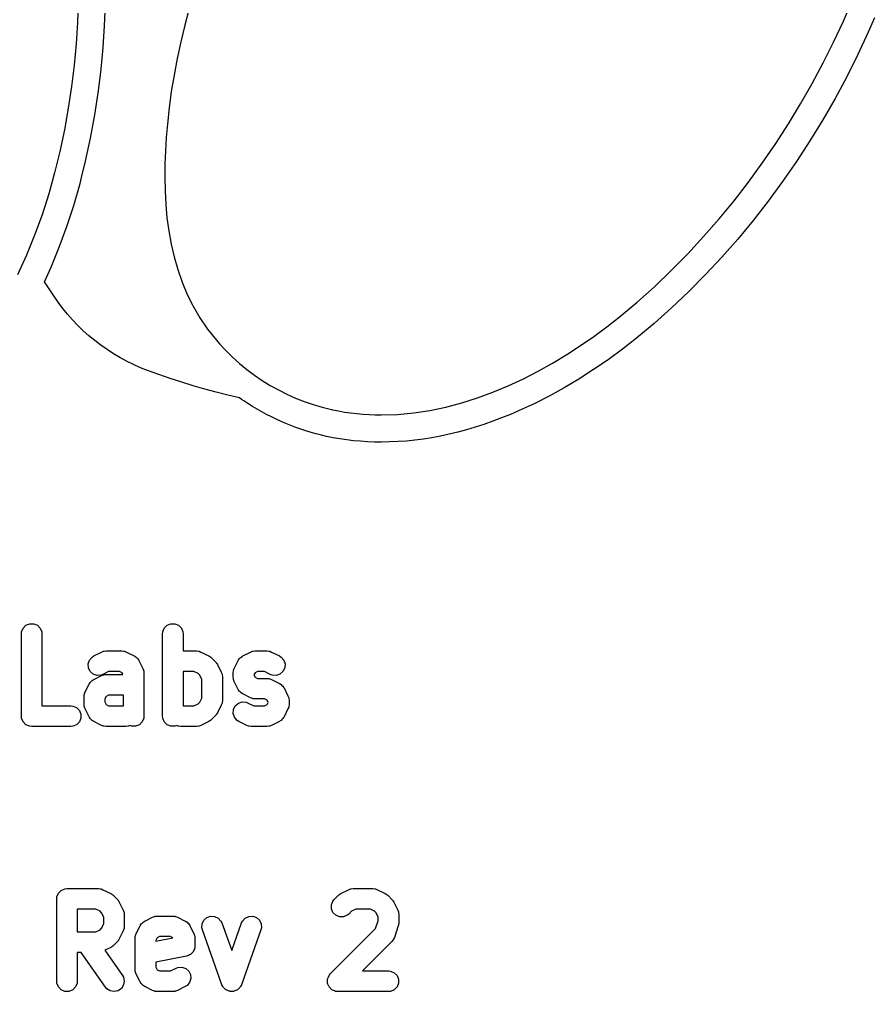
# Model space of a CAD drawing. Extents: x 53 to 255, y -141 to -27.
# Drawn here: x 191.43 to 201.81, y -121.68 to -109.87 of the extents above; entities that cross this region are included whole.
import ezdxf

# ---------------------------------------------------------------- set-up
doc = ezdxf.new("R2010")
doc.units = 0
doc.layers.add('BLACK', color=7, linetype='CONTINUOUS')

msp = doc.modelspace()

# ---------------------------------------------------------------- linework, layer by layer
at = {"layer": 'BLACK', "linetype": 'CONTINUOUS'}
for p, q in [((192.14452, -109.65517), (192.135394, -109.909578)), ((192.46491, -109.950512), (192.475042, -109.687196)), ((193.494639, -109.739116), (193.439982, -109.941945)), ((201.436563, -109.893666), (201.502902, -109.740646)), ((192.135394, -109.909578), (192.119104, -110.167287)), ((201.317987, -110.148023), (201.4363, -109.893673)), ((201.4363, -109.893673), (201.436563, -109.893666)), ((201.814872, -109.852388), (201.73858, -110.029003)), ((192.447598, -110.214394), (192.46491, -109.950512)), ((193.439982, -109.941945), (193.390757, -110.144603)), ((193.390757, -110.144603), (193.347015, -110.346802)), ((201.73858, -110.029003), (201.612149, -110.300414)), ((192.119104, -110.167287), (192.09545, -110.427441)), ((192.423126, -110.477928), (192.447598, -110.214394)), ((201.191963, -110.400319), (201.317987, -110.148023)), ((193.347015, -110.346802), (193.308804, -110.548256)), ((201.612149, -110.300414), (201.477858, -110.56826)), ((192.09545, -110.427441), (192.064227, -110.689182)), ((192.391516, -110.740203), (192.423126, -110.477928)), ((201.058401, -110.650153), (201.191963, -110.400319)), ((193.308804, -110.548256), (193.276176, -110.748679)), ((201.477858, -110.56826), (201.335976, -110.832185)), ((192.064227, -110.689182), (192.025235, -110.95165)), ((200.917474, -110.897114), (201.058401, -110.650153)), ((192.347851, -111.031092), (192.391516, -110.740203)), ((193.276176, -110.748679), (193.249181, -110.947784)), ((201.335976, -110.832185), (201.186773, -111.091834)), ((192.025235, -110.95165), (191.97827, -111.21399)), ((193.249181, -110.947784), (193.227868, -111.145284)), ((200.769357, -111.140793), (200.917474, -110.897114)), ((192.295978, -111.315832), (192.347851, -111.031092)), ((193.227868, -111.145284), (193.214396, -111.305722)), ((200.614222, -111.380778), (200.769357, -111.140793)), ((201.186773, -111.091834), (201.030518, -111.346851)), ((191.97827, -111.21399), (191.923131, -111.475343)), ((192.235959, -111.594187), (192.295978, -111.315832)), ((193.214396, -111.305722), (193.204301, -111.467426)), ((200.452243, -111.616662), (200.614222, -111.380778)), ((201.030518, -111.346851), (200.867482, -111.596879)), ((191.923131, -111.475343), (191.859614, -111.734852)), ((193.204301, -111.467426), (193.198115, -111.629983)), ((192.186139, -111.792983), (192.235959, -111.594187)), ((193.198115, -111.629983), (193.196373, -111.792983)), ((200.283593, -111.848033), (200.452243, -111.616662)), ((200.867482, -111.596879), (200.697933, -111.841564)), ((191.859614, -111.734852), (191.787518, -111.991659)), ((192.167859, -111.865924), (192.186139, -111.792983)), ((193.196373, -111.792983), (193.199607, -111.956012)), ((192.091741, -112.130808), (192.167859, -111.865924)), ((200.108446, -112.074482), (200.283593, -111.848033)), ((200.697933, -111.841564), (200.522141, -112.080549)), ((191.787518, -111.991659), (191.70664, -112.244905)), ((193.199607, -111.956012), (193.208351, -112.11866)), ((192.007669, -112.388606), (192.091741, -112.130808)), ((193.208351, -112.11866), (193.223138, -112.280515)), ((199.926975, -112.295598), (200.108446, -112.074482)), ((200.522141, -112.080549), (200.340376, -112.313478)), ((191.70664, -112.244905), (191.616779, -112.493734)), ((191.915706, -112.639083), (192.007669, -112.388606)), ((193.223138, -112.280515), (193.244501, -112.441165)), ((199.739354, -112.510973), (199.926975, -112.295598)), ((200.340376, -112.313478), (200.152908, -112.539997)), ((191.616779, -112.493734), (191.51773, -112.737288)), ((193.244501, -112.441165), (193.272974, -112.600197)), ((193.272974, -112.600197), (193.309091, -112.757201)), ((199.545755, -112.720196), (199.739354, -112.510973)), ((200.152908, -112.539997), (199.960005, -112.759748)), ((191.51773, -112.737288), (191.408507, -112.976351)), ((191.815915, -112.882006), (191.915706, -112.639083)), ((199.346354, -112.922858), (199.545755, -112.720196)), ((193.309091, -112.757201), (193.353383, -112.911764)), ((199.960005, -112.759748), (199.761938, -112.972376)), ((191.755452, -113.016955), (191.775862, -112.972327)), ((191.775862, -112.972327), (191.796024, -112.927352)), ((191.796024, -112.927352), (191.815915, -112.882006)), ((193.353383, -112.911764), (193.406385, -113.063475)), ((199.141321, -113.118548), (199.346354, -112.922858)), ((199.761938, -112.972376), (199.558975, -113.177526)), ((191.73482, -113.06126), (191.755452, -113.016955)), ((191.848324, -113.231389), (191.73482, -113.06126)), ((193.406385, -113.063475), (193.46863, -113.211922)), ((193.46863, -113.211922), (193.540651, -113.356693)), ((198.930832, -113.306856), (199.141321, -113.118548)), ((199.558975, -113.177526), (199.351387, -113.374841)), ((191.901508, -113.307774), (191.848324, -113.231389)), ((191.957471, -113.381852), (191.901508, -113.307774)), ((198.71506, -113.487374), (198.930832, -113.306856)), ((192.016133, -113.45355), (191.957471, -113.381852)), ((193.540651, -113.356693), (193.622982, -113.497376)), ((199.351387, -113.374841), (199.139443, -113.563966)), ((192.077416, -113.522797), (192.016133, -113.45355)), ((192.14124, -113.589521), (192.077416, -113.522797)), ((193.622982, -113.497376), (193.716156, -113.633559)), ((198.563856, -113.606038), (198.71506, -113.487374)), ((199.139443, -113.563966), (198.923413, -113.744545)), ((192.207526, -113.65365), (192.14124, -113.589521)), ((192.276193, -113.715112), (192.207526, -113.65365)), ((193.716156, -113.633559), (193.786273, -113.724074)), ((198.406961, -113.721918), (198.563856, -113.606038)), ((192.347163, -113.773835), (192.276193, -113.715112)), ((192.420356, -113.829748), (192.347163, -113.773835)), ((193.786273, -113.724074), (193.860468, -113.811238)), ((198.244756, -113.834342), (198.406961, -113.721918)), ((198.923413, -113.744545), (198.753227, -113.877713)), ((192.495693, -113.882778), (192.420356, -113.829748)), ((192.573095, -113.932853), (192.495693, -113.882778)), ((193.860468, -113.811238), (193.938549, -113.894928)), ((193.938549, -113.894928), (194.020326, -113.975021)), ((198.077622, -113.942638), (198.244756, -113.834342)), ((198.753227, -113.877713), (198.579632, -114.005)), ((192.652481, -113.979901), (192.573095, -113.932853)), ((192.733772, -114.023852), (192.652481, -113.979901)), ((192.816889, -114.064632), (192.733772, -114.023852)), ((194.020326, -113.975021), (194.105606, -114.051392)), ((197.905939, -114.046133), (198.077622, -113.942638)), ((198.579632, -114.005), (198.403249, -114.126021)), ((192.901753, -114.10217), (192.816889, -114.064632)), ((192.988284, -114.136394), (192.901753, -114.10217)), ((193.125356, -114.186183), (192.988284, -114.136394)), ((194.105606, -114.051392), (194.194199, -114.12392)), ((194.194199, -114.12392), (194.285913, -114.192481)), ((197.550451, -114.236033), (197.730089, -114.144156)), ((197.730089, -114.144156), (197.905939, -114.046133)), ((198.403249, -114.126021), (198.2247, -114.24039)), ((193.263206, -114.233649), (193.125356, -114.186183)), ((193.401807, -114.27879), (193.263206, -114.233649)), ((193.541129, -114.321603), (193.401807, -114.27879)), ((194.285913, -114.192481), (194.380555, -114.256951)), ((194.380555, -114.256951), (194.477936, -114.317207)), ((197.367406, -114.321094), (197.550451, -114.236033)), ((198.2247, -114.24039), (198.044606, -114.347721)), ((193.681147, -114.362083), (193.541129, -114.321603)), ((193.821831, -114.400229), (193.681147, -114.362083)), ((194.477936, -114.317207), (194.577863, -114.373126)), ((194.577863, -114.373126), (194.680145, -114.424586)), ((197.181335, -114.398665), (197.367406, -114.321094)), ((198.044606, -114.347721), (197.863591, -114.447627)), ((193.963154, -114.436038), (193.821831, -114.400229)), ((194.105087, -114.469506), (193.963154, -114.436038)), ((194.129994, -114.486944), (194.105087, -114.469506)), ((194.15511, -114.504133), (194.129994, -114.486944)), ((194.180449, -114.521074), (194.15511, -114.504133)), ((194.680145, -114.424586), (194.784591, -114.471461)), ((194.784591, -114.471461), (194.891008, -114.51363)), ((194.891008, -114.51363), (194.999206, -114.550969)), ((196.801636, -114.528649), (196.992618, -114.468074)), ((196.992618, -114.468074), (197.181335, -114.398665)), ((197.863591, -114.447627), (197.682274, -114.539723)), ((194.206024, -114.537767), (194.180449, -114.521074)), ((194.261811, -114.572986), (194.206024, -114.537767)), ((194.318186, -114.606854), (194.261811, -114.572986)), ((194.375136, -114.639366), (194.318186, -114.606854)), ((194.999206, -114.550969), (195.108993, -114.583355)), ((195.108993, -114.583355), (195.220178, -114.610665)), ((195.220178, -114.610665), (195.231292, -114.613179)), ((195.231292, -114.613179), (195.305282, -114.628087)), ((195.305282, -114.628087), (195.379405, -114.640885)), ((196.218907, -114.650649), (196.4144, -114.620609)), ((196.4144, -114.620609), (196.60877, -114.579718)), ((196.60877, -114.579718), (196.801636, -114.528649)), ((197.501278, -114.623623), (197.3935, -114.669755)), ((197.682274, -114.539723), (197.501278, -114.623623)), ((194.432647, -114.670517), (194.375136, -114.639366)), ((194.490706, -114.700303), (194.432647, -114.670517)), ((194.549299, -114.728718), (194.490706, -114.700303)), ((194.608414, -114.755756), (194.549299, -114.728718)), ((195.379405, -114.640885), (195.453645, -114.651613)), ((195.453645, -114.651613), (195.527989, -114.660307)), ((195.527989, -114.660307), (195.602419, -114.667004)), ((195.602419, -114.667004), (195.67692, -114.671742)), ((195.67692, -114.671742), (195.751477, -114.674557)), ((195.751477, -114.674557), (195.826074, -114.675487)), ((195.826074, -114.675487), (196.022672, -114.669165)), ((196.022672, -114.669165), (196.218907, -114.650649)), ((197.286029, -114.712949), (197.178888, -114.7532)), ((197.3935, -114.669755), (197.286029, -114.712949)), ((194.668037, -114.781414), (194.608414, -114.755756)), ((194.728155, -114.805686), (194.668037, -114.781414)), ((194.788753, -114.828567), (194.728155, -114.805686)), ((194.849819, -114.850052), (194.788753, -114.828567)), ((194.91134, -114.870136), (194.849819, -114.850052)), ((196.859678, -114.856238), (196.754087, -114.884662)), ((196.96569, -114.824849), (196.859678, -114.856238)), ((197.072101, -114.790502), (196.96569, -114.824849)), ((197.178888, -114.7532), (197.072101, -114.790502)), ((194.973302, -114.888814), (194.91134, -114.870136)), ((195.035692, -114.906081), (194.973302, -114.888814)), ((195.098495, -114.921931), (195.035692, -114.906081)), ((195.1617, -114.936361), (195.098495, -114.921931)), ((195.242489, -114.952655), (195.1617, -114.936361)), ((195.324077, -114.966808), (195.242489, -114.952655)), ((195.406393, -114.978808), (195.324077, -114.966808)), ((195.489369, -114.988648), (195.406393, -114.978808)), ((196.233243, -114.98213), (196.130656, -114.992657)), ((196.336388, -114.968607), (196.233243, -114.98213)), ((196.440067, -114.952094), (196.336388, -114.968607)), ((196.544259, -114.932595), (196.440067, -114.952094)), ((196.648939, -114.910116), (196.544259, -114.932595)), ((196.754087, -114.884662), (196.648939, -114.910116)), ((195.572933, -114.996317), (195.489369, -114.988648)), ((195.657018, -115.001806), (195.572933, -114.996317)), ((195.741551, -115.005107), (195.657018, -115.001806)), ((195.826465, -115.006209), (195.741551, -115.005107)), ((195.927244, -115.004702), (195.826465, -115.006209)), ((196.028649, -115.000182), (195.927244, -115.004702)), ((196.130656, -114.992657), (196.028649, -115.000182)), ((191.476663, -117.264374), (191.511151, -117.229886)), ((191.511151, -117.229886), (191.556211, -117.211222)), ((191.556211, -117.211222), (191.604983, -117.211222)), ((191.604983, -117.211222), (191.650043, -117.229886)), ((191.650043, -117.229886), (191.684531, -117.264374)), ((193.190949, -117.264374), (193.225437, -117.229886)), ((193.225437, -117.229886), (193.270497, -117.211222)), ((193.270497, -117.211222), (193.319269, -117.211222)), ((193.319269, -117.211222), (193.364329, -117.229886)), ((193.364329, -117.229886), (193.398817, -117.264374)), ((191.455597, -117.33382), (191.457999, -117.309434)), ((191.455597, -118.33382), (191.455597, -117.33382)), ((191.457999, -117.309434), (191.476663, -117.264374)), ((191.684531, -117.264374), (191.703195, -117.309434)), ((191.703195, -117.309434), (191.705597, -117.33382)), ((191.705597, -117.33382), (191.705597, -118.20882)), ((193.169883, -117.33382), (193.172285, -117.309434)), ((193.169883, -118.33382), (193.169883, -117.33382)), ((193.172285, -117.309434), (193.190949, -117.264374)), ((193.398817, -117.264374), (193.417481, -117.309434)), ((193.417481, -117.309434), (193.419883, -117.33382)), ((193.419883, -117.33382), (193.419883, -117.542153)), ((192.334219, -117.602969), (192.429457, -117.55535)), ((192.429457, -117.55535), (192.452343, -117.546592)), ((192.452343, -117.546592), (192.456823, -117.546273)), ((192.456823, -117.546273), (192.460973, -117.544555)), ((192.460973, -117.544555), (192.485359, -117.542153)), ((192.485359, -117.542153), (192.675835, -117.542153)), ((192.675835, -117.542153), (192.700221, -117.544555)), ((192.700221, -117.544555), (192.704369, -117.546273)), ((192.704369, -117.546273), (192.708851, -117.546592)), ((192.708851, -117.546592), (192.731737, -117.55535)), ((192.731737, -117.55535), (192.826974, -117.602968)), ((193.419883, -117.542153), (193.580597, -117.542153)), ((193.580597, -117.542153), (193.604983, -117.544555)), ((193.604983, -117.544555), (193.609131, -117.546273)), ((193.609131, -117.546273), (193.613613, -117.546592)), ((193.613613, -117.546592), (193.636499, -117.55535)), ((193.636499, -117.55535), (193.731736, -117.602968)), ((194.143743, -117.602969), (194.238981, -117.55535)), ((194.238981, -117.55535), (194.261867, -117.546592)), ((194.261867, -117.546592), (194.266347, -117.546273)), ((194.266347, -117.546273), (194.270497, -117.544555)), ((194.270497, -117.544555), (194.294883, -117.542153)), ((194.294883, -117.542153), (194.43774, -117.542153)), ((194.43774, -117.542153), (194.462126, -117.544555)), ((194.462126, -117.544555), (194.466274, -117.546273)), ((194.466274, -117.546273), (194.470756, -117.546592)), ((194.470756, -117.546592), (194.493642, -117.55535)), ((194.493642, -117.55535), (194.588879, -117.602968)), ((192.266102, -117.699138), (192.281526, -117.652868)), ((192.26956, -117.747788), (192.266102, -117.699138)), ((192.281526, -117.652868), (192.313482, -117.616023)), ((192.313482, -117.616023), (192.334219, -117.602969)), ((192.826974, -117.602968), (192.831052, -117.605535)), ((192.831052, -117.605535), (192.832977, -117.606177)), ((192.832977, -117.606177), (192.835374, -117.608256)), ((192.835374, -117.608256), (192.847712, -117.616023)), ((192.847712, -117.616023), (192.857981, -117.627863)), ((192.857981, -117.627863), (192.869822, -117.638133)), ((192.869822, -117.638133), (192.877588, -117.650469)), ((192.877588, -117.650469), (192.879668, -117.652868)), ((192.879668, -117.652868), (192.880309, -117.654793)), ((192.880309, -117.654793), (192.882876, -117.65887)), ((192.882876, -117.65887), (192.930495, -117.754108)), ((193.731736, -117.602968), (193.742234, -117.609577)), ((193.742234, -117.609577), (193.745281, -117.610839)), ((193.745281, -117.610839), (193.748712, -117.613654)), ((193.748712, -117.613654), (193.752474, -117.616023)), ((193.752474, -117.616023), (193.754637, -117.618517)), ((193.754637, -117.618517), (193.764223, -117.626384)), ((193.764223, -117.626384), (193.811842, -117.674002)), ((193.811842, -117.674002), (193.819711, -117.68359)), ((193.819711, -117.68359), (193.822203, -117.685752)), ((193.822203, -117.685752), (193.824568, -117.689509)), ((193.824568, -117.689509), (193.827387, -117.692944)), ((193.827387, -117.692944), (193.82865, -117.695994)), ((193.82865, -117.695994), (193.835257, -117.706489)), ((194.040223, -117.754108), (194.087841, -117.658871)), ((194.087841, -117.658871), (194.090408, -117.654792)), ((194.090408, -117.654792), (194.09105, -117.652868)), ((194.09105, -117.652868), (194.093129, -117.65047)), ((194.093129, -117.65047), (194.100896, -117.638133)), ((194.100896, -117.638133), (194.112736, -117.627863)), ((194.112736, -117.627863), (194.123006, -117.616023)), ((194.123006, -117.616023), (194.135342, -117.608256)), ((194.135342, -117.608256), (194.137741, -117.606177)), ((194.137741, -117.606177), (194.139666, -117.605535)), ((194.139666, -117.605535), (194.143743, -117.602969)), ((194.588879, -117.602968), (194.609617, -117.616023)), ((194.609617, -117.616023), (194.641573, -117.652868)), ((194.641573, -117.652868), (194.656996, -117.699138)), ((194.656996, -117.699138), (194.653538, -117.747788)), ((192.291372, -117.791411), (192.26956, -117.747788)), ((192.328217, -117.823367), (192.291372, -117.791411)), ((192.514868, -117.792153), (192.446023, -117.826575)), ((192.646327, -117.792153), (192.514868, -117.792153)), ((192.677903, -117.807941), (192.646327, -117.792153)), ((192.687866, -117.827867), (192.677903, -117.807941)), ((192.930495, -117.754108), (192.939253, -117.776994)), ((192.939253, -117.776994), (192.939571, -117.781474)), ((192.939571, -117.781474), (192.94129, -117.785624)), ((192.94129, -117.785624), (192.943692, -117.81001)), ((192.943692, -117.81001), (192.943692, -118.33382)), ((193.551089, -117.792153), (193.419883, -117.792153)), ((193.419883, -117.792153), (193.419883, -118.20882)), ((193.60179, -117.817503), (193.551089, -117.792153)), ((193.620722, -117.836436), (193.60179, -117.817503)), ((193.835257, -117.706489), (193.882876, -117.801727)), ((193.882876, -117.801727), (193.891634, -117.824613)), ((194.027026, -117.81001), (194.029428, -117.785624)), ((194.027026, -117.857629), (194.027026, -117.81001)), ((194.029428, -117.785624), (194.031146, -117.781475)), ((194.031146, -117.781475), (194.031465, -117.776994)), ((194.031465, -117.776994), (194.040223, -117.754108)), ((194.292814, -117.807941), (194.279875, -117.833819)), ((194.324392, -117.792153), (194.292814, -117.807941)), ((194.408232, -117.792153), (194.324392, -117.792153)), ((194.477076, -117.826575), (194.408232, -117.792153)), ((194.631727, -117.791411), (194.594882, -117.823367)), ((194.653538, -117.747788), (194.631727, -117.791411)), ((192.280884, -117.940506), (192.281526, -117.938582)), ((192.281526, -117.938582), (192.283605, -117.936184)), ((192.283605, -117.936184), (192.291372, -117.923847)), ((192.291372, -117.923847), (192.303212, -117.913577)), ((192.303212, -117.913577), (192.313482, -117.901737)), ((192.313482, -117.901737), (192.325818, -117.89397)), ((192.325818, -117.89397), (192.328217, -117.891891)), ((192.374487, -117.838791), (192.328217, -117.823367)), ((192.328217, -117.891891), (192.330142, -117.891249)), ((192.330142, -117.891249), (192.334219, -117.888683)), ((192.334219, -117.888683), (192.429457, -117.841064)), ((192.423137, -117.835333), (192.374487, -117.838791)), ((192.446023, -117.826575), (192.423137, -117.835333)), ((192.429457, -117.841064), (192.452343, -117.832306)), ((192.452343, -117.832306), (192.456823, -117.831987)), ((192.456823, -117.831987), (192.460973, -117.830269)), ((192.460973, -117.830269), (192.485359, -117.827867)), ((192.485359, -117.827867), (192.687866, -117.827867)), ((193.646073, -117.887137), (193.620722, -117.836436)), ((193.646073, -118.113834), (193.646073, -117.887137)), ((193.891634, -117.824613), (193.891952, -117.829093)), ((193.891952, -117.829093), (193.893671, -117.833243)), ((193.893671, -117.833243), (193.896073, -117.857629)), ((193.896073, -117.857629), (193.896073, -118.143343)), ((194.029428, -117.882015), (194.027026, -117.857629)), ((194.031146, -117.886163), (194.029428, -117.882015)), ((194.031465, -117.890645), (194.031146, -117.886163)), ((194.040223, -117.913531), (194.031465, -117.890645)), ((194.087841, -118.008768), (194.040223, -117.913531)), ((194.279875, -117.833819), (194.292814, -117.859697)), ((194.292814, -117.859697), (194.324392, -117.875486)), ((194.324392, -117.875486), (194.43774, -117.875486)), ((194.43774, -117.875486), (194.462126, -117.877888)), ((194.462126, -117.877888), (194.466274, -117.879606)), ((194.466274, -117.879606), (194.470756, -117.879925)), ((194.470756, -117.879925), (194.493642, -117.888683)), ((194.499962, -117.835333), (194.477076, -117.826575)), ((194.493642, -117.888683), (194.588879, -117.936301)), ((194.548611, -117.83879), (194.499962, -117.835333)), ((194.594882, -117.823367), (194.548611, -117.83879)), ((194.588879, -117.936301), (194.592957, -117.938868)), ((192.221941, -118.062708), (192.230699, -118.039822)), ((192.230699, -118.039822), (192.278317, -117.944585)), ((192.278317, -117.944585), (192.280884, -117.940506)), ((194.090408, -118.012846), (194.087841, -118.008768)), ((194.09105, -118.014771), (194.090408, -118.012846)), ((194.093129, -118.017168), (194.09105, -118.014771)), ((194.100896, -118.029506), (194.093129, -118.017168)), ((194.112736, -118.039775), (194.100896, -118.029506)), ((194.123006, -118.051616), (194.112736, -118.039775)), ((194.135342, -118.059382), (194.123006, -118.051616)), ((194.592957, -117.938868), (194.594882, -117.93951)), ((194.594882, -117.93951), (194.597279, -117.941589)), ((194.597279, -117.941589), (194.609617, -117.949356)), ((194.609617, -117.949356), (194.619886, -117.961196)), ((194.619886, -117.961196), (194.631727, -117.971466)), ((194.631727, -117.971466), (194.639493, -117.983802)), ((194.639493, -117.983802), (194.641573, -117.986201)), ((194.641573, -117.986201), (194.642214, -117.988126)), ((194.642214, -117.988126), (194.644781, -117.992203)), ((194.644781, -117.992203), (194.6924, -118.087441)), ((192.217502, -118.095724), (192.219904, -118.071338)), ((192.217502, -118.190962), (192.217502, -118.095724)), ((192.219904, -118.071338), (192.221622, -118.067189)), ((192.221622, -118.067189), (192.221941, -118.062708)), ((192.48329, -118.093655), (192.467502, -118.125232)), ((192.467502, -118.125232), (192.467502, -118.161453)), ((192.467502, -118.161453), (192.483291, -118.193031)), ((192.514868, -118.077867), (192.48329, -118.093655)), ((192.693692, -118.077867), (192.514868, -118.077867)), ((192.693692, -118.20882), (192.693692, -118.077867)), ((193.60179, -118.183469), (193.620721, -118.164537)), ((193.620721, -118.164537), (193.646073, -118.113834)), ((193.891952, -118.171878), (193.891634, -118.176359)), ((193.893671, -118.167729), (193.891952, -118.171878)), ((193.896073, -118.143343), (193.893671, -118.167729)), ((194.090122, -118.177606), (194.136392, -118.162182)), ((194.137741, -118.061462), (194.135342, -118.059382)), ((194.136392, -118.162182), (194.185042, -118.16564)), ((194.139666, -118.062103), (194.137741, -118.061462)), ((194.143743, -118.06467), (194.139666, -118.062103)), ((194.238981, -118.112289), (194.143743, -118.06467)), ((194.185042, -118.16564), (194.207928, -118.174398)), ((194.207928, -118.174398), (194.276773, -118.20882)), ((194.261867, -118.121047), (194.238981, -118.112289)), ((194.266347, -118.121365), (194.261867, -118.121047)), ((194.270497, -118.123084), (194.266347, -118.121365)), ((194.294883, -118.125486), (194.270497, -118.123084)), ((194.408232, -118.125486), (194.294883, -118.125486)), ((194.439808, -118.141274), (194.408232, -118.125486)), ((194.439807, -118.193032), (194.452747, -118.167152)), ((194.452747, -118.167152), (194.439808, -118.141274)), ((194.6924, -118.087441), (194.701158, -118.110327)), ((194.701158, -118.110327), (194.701476, -118.114807)), ((194.701476, -118.114807), (194.703195, -118.118957)), ((194.703195, -118.118957), (194.705597, -118.143343)), ((194.705597, -118.143343), (194.705597, -118.190962)), ((191.705597, -118.20882), (192.056787, -118.20882)), ((192.056787, -118.20882), (192.081173, -118.211222)), ((192.081173, -118.211222), (192.126233, -118.229886)), ((192.126233, -118.229886), (192.160721, -118.264374)), ((192.160721, -118.264374), (192.179385, -118.309434)), ((192.219904, -118.215348), (192.217502, -118.190962)), ((192.221622, -118.219497), (192.219904, -118.215348)), ((192.221941, -118.223977), (192.221622, -118.219497)), ((192.230698, -118.246863), (192.221941, -118.223977)), ((192.278317, -118.342102), (192.230698, -118.246863)), ((192.483291, -118.193031), (192.514868, -118.20882)), ((192.514868, -118.20882), (192.693692, -118.20882)), ((193.419883, -118.20882), (193.551089, -118.20882)), ((193.551089, -118.20882), (193.60179, -118.183469)), ((193.882876, -118.199245), (193.835257, -118.294483)), ((193.891634, -118.176359), (193.882876, -118.199245)), ((194.028007, -118.301835), (194.031465, -118.253185)), ((194.031465, -118.253185), (194.053277, -118.209562)), ((194.053277, -118.209562), (194.090122, -118.177606)), ((194.276773, -118.20882), (194.408232, -118.20882)), ((194.408232, -118.20882), (194.439807, -118.193032)), ((194.692401, -118.246863), (194.644782, -118.342102)), ((194.701158, -118.223978), (194.692401, -118.246863)), ((194.701476, -118.219497), (194.701158, -118.223978)), ((194.703195, -118.215348), (194.701476, -118.219497)), ((194.705597, -118.190962), (194.703195, -118.215348)), ((191.457999, -118.358206), (191.455597, -118.33382)), ((191.476663, -118.403266), (191.457999, -118.358206)), ((191.511151, -118.437754), (191.476663, -118.403266)), ((192.160721, -118.403266), (192.126233, -118.437754)), ((192.179385, -118.358206), (192.160721, -118.403266)), ((192.179385, -118.309434), (192.179385, -118.358206)), ((192.280884, -118.34618), (192.278317, -118.342102)), ((192.281526, -118.348105), (192.280884, -118.34618)), ((192.283604, -118.350501), (192.281526, -118.348105)), ((192.291371, -118.362839), (192.283604, -118.350501)), ((192.303213, -118.37311), (192.291371, -118.362839)), ((192.313482, -118.38495), (192.303213, -118.37311)), ((192.325815, -118.392714), (192.313482, -118.38495)), ((192.328216, -118.394796), (192.325815, -118.392714)), ((192.330143, -118.395438), (192.328216, -118.394796)), ((192.334219, -118.398004), (192.330143, -118.395438)), ((192.429457, -118.445623), (192.334219, -118.398004)), ((192.922626, -118.403266), (192.888138, -118.437754)), ((192.94129, -118.358206), (192.922626, -118.403266)), ((192.943692, -118.33382), (192.94129, -118.358206)), ((193.172285, -118.358206), (193.169883, -118.33382)), ((193.190949, -118.403266), (193.172285, -118.358206)), ((193.225437, -118.437754), (193.190949, -118.403266)), ((193.731736, -118.398005), (193.636499, -118.445623)), ((193.742232, -118.391397), (193.731736, -118.398005)), ((193.745282, -118.390134), (193.742232, -118.391397)), ((193.748715, -118.387315), (193.745282, -118.390134)), ((193.752474, -118.38495), (193.748715, -118.387315)), ((193.754636, -118.382456), (193.752474, -118.38495)), ((193.764224, -118.374588), (193.754636, -118.382456)), ((193.811843, -118.326969), (193.764224, -118.374588)), ((193.81971, -118.317381), (193.811843, -118.326969)), ((193.822203, -118.31522), (193.81971, -118.317381)), ((193.824569, -118.31146), (193.822203, -118.31522)), ((193.827388, -118.308026), (193.824569, -118.31146)), ((193.82865, -118.304977), (193.827388, -118.308026)), ((193.835257, -118.294483), (193.82865, -118.304977)), ((194.043431, -118.348105), (194.028007, -118.301835)), ((194.075387, -118.38495), (194.043431, -118.348105)), ((194.096124, -118.398004), (194.075387, -118.38495)), ((194.191362, -118.445623), (194.096124, -118.398004)), ((194.588879, -118.398005), (194.493642, -118.445623)), ((194.592956, -118.395438), (194.588879, -118.398005)), ((194.594883, -118.394796), (194.592956, -118.395438)), ((194.597282, -118.392714), (194.594883, -118.394796)), ((194.609617, -118.38495), (194.597282, -118.392714)), ((194.619883, -118.373112), (194.609617, -118.38495)), ((194.631728, -118.36284), (194.619883, -118.373112)), ((194.639495, -118.3505), (194.631728, -118.36284)), ((194.641573, -118.348105), (194.639495, -118.3505)), ((194.642214, -118.346181), (194.641573, -118.348105)), ((194.644782, -118.342102), (194.642214, -118.346181)), ((191.556211, -118.456418), (191.511151, -118.437754)), ((191.580597, -118.45882), (191.556211, -118.456418)), ((192.056787, -118.45882), (191.580597, -118.45882)), ((192.081173, -118.456418), (192.056787, -118.45882)), ((192.126233, -118.437754), (192.081173, -118.456418)), ((192.452343, -118.454381), (192.429457, -118.445623)), ((192.456823, -118.454699), (192.452343, -118.454381)), ((192.460973, -118.456418), (192.456823, -118.454699)), ((192.485359, -118.45882), (192.460973, -118.456418)), ((192.723454, -118.45882), (192.485359, -118.45882)), ((192.74784, -118.456418), (192.723454, -118.45882)), ((192.751988, -118.454699), (192.74784, -118.456418)), ((192.75647, -118.454381), (192.751988, -118.454699)), ((192.77358, -118.447833), (192.75647, -118.454381)), ((192.794306, -118.456418), (192.77358, -118.447833)), ((192.843078, -118.456418), (192.794306, -118.456418)), ((192.888138, -118.437754), (192.843078, -118.456418)), ((193.270497, -118.456418), (193.225437, -118.437754)), ((193.319269, -118.456418), (193.270497, -118.456418)), ((193.339994, -118.447833), (193.319269, -118.456418)), ((193.357105, -118.454381), (193.339994, -118.447833)), ((193.361585, -118.454699), (193.357105, -118.454381)), ((193.365735, -118.456418), (193.361585, -118.454699)), ((193.390121, -118.45882), (193.365735, -118.456418)), ((193.580597, -118.45882), (193.390121, -118.45882)), ((193.604983, -118.456418), (193.580597, -118.45882)), ((193.609131, -118.454699), (193.604983, -118.456418)), ((193.613613, -118.454381), (193.609131, -118.454699)), ((193.636499, -118.445623), (193.613613, -118.454381)), ((194.214248, -118.454381), (194.191362, -118.445623)), ((194.218728, -118.454699), (194.214248, -118.454381)), ((194.222878, -118.456418), (194.218728, -118.454699)), ((194.247264, -118.45882), (194.222878, -118.456418)), ((194.43774, -118.45882), (194.247264, -118.45882)), ((194.462126, -118.456418), (194.43774, -118.45882)), ((194.466274, -118.454699), (194.462126, -118.456418)), ((194.470756, -118.454381), (194.466274, -118.454699)), ((194.493642, -118.445623), (194.470756, -118.454381)), ((191.884168, -120.553708), (191.88657, -120.529322)), ((191.88657, -120.529322), (191.905234, -120.484262)), ((191.905234, -120.484262), (191.939722, -120.449774)), ((191.939722, -120.449774), (191.984782, -120.43111)), ((191.984782, -120.43111), (192.009168, -120.428708)), ((192.009168, -120.428708), (192.39012, -120.428708)), ((192.39012, -120.428708), (192.414506, -120.43111)), ((192.414506, -120.43111), (192.418654, -120.432828)), ((192.418654, -120.432828), (192.423136, -120.433147)), ((192.423136, -120.433147), (192.446022, -120.441905)), ((192.446022, -120.441905), (192.541259, -120.489523)), ((192.541259, -120.489523), (192.551757, -120.496132)), ((192.551757, -120.496132), (192.554804, -120.497394)), ((192.554804, -120.497394), (192.558235, -120.500209)), ((192.558235, -120.500209), (192.561997, -120.502578)), ((192.561997, -120.502578), (192.56416, -120.505072)), ((192.56416, -120.505072), (192.573746, -120.512939)), ((192.573746, -120.512939), (192.621365, -120.560557)), ((195.254114, -120.560558), (195.301732, -120.512939)), ((195.301732, -120.512939), (195.31132, -120.505069)), ((195.31132, -120.505069), (195.313482, -120.502578)), ((195.313482, -120.502578), (195.317239, -120.500212)), ((195.317239, -120.500212), (195.320674, -120.497394)), ((195.320674, -120.497394), (195.323724, -120.49613)), ((195.323724, -120.49613), (195.334219, -120.489524)), ((195.334219, -120.489524), (195.429457, -120.441905)), ((195.429457, -120.441905), (195.452343, -120.433147)), ((195.452343, -120.433147), (195.456823, -120.432828)), ((195.456823, -120.432828), (195.460973, -120.43111)), ((195.460973, -120.43111), (195.485359, -120.428708)), ((195.485359, -120.428708), (195.723454, -120.428708)), ((195.723454, -120.428708), (195.74784, -120.43111)), ((195.74784, -120.43111), (195.751988, -120.432828)), ((195.751988, -120.432828), (195.75647, -120.433147)), ((195.75647, -120.433147), (195.779356, -120.441905)), ((195.779356, -120.441905), (195.874593, -120.489523)), ((195.874593, -120.489523), (195.885091, -120.496132)), ((195.885091, -120.496132), (195.888138, -120.497394)), ((195.888138, -120.497394), (195.891569, -120.500209)), ((195.891569, -120.500209), (195.895331, -120.502578)), ((195.895331, -120.502578), (195.897494, -120.505072)), ((195.897494, -120.505072), (195.90708, -120.512939)), ((195.90708, -120.512939), (195.954699, -120.560557)), ((191.884168, -121.553708), (191.884168, -120.553708)), ((192.621365, -120.560557), (192.629234, -120.570145)), ((192.629234, -120.570145), (192.631726, -120.572307)), ((192.631726, -120.572307), (192.634091, -120.576064)), ((192.634091, -120.576064), (192.63691, -120.579499)), ((192.63691, -120.579499), (192.638173, -120.582549)), ((192.638173, -120.582549), (192.64478, -120.593044)), ((192.64478, -120.593044), (192.692399, -120.688282)), ((195.219904, -120.624559), (195.238569, -120.5795)), ((195.219904, -120.673333), (195.219904, -120.624559)), ((195.238569, -120.5795), (195.254114, -120.560558)), ((195.954699, -120.560557), (195.962568, -120.570145)), ((195.962568, -120.570145), (195.96506, -120.572307)), ((195.96506, -120.572307), (195.967425, -120.576064)), ((195.967425, -120.576064), (195.970244, -120.579499)), ((195.970244, -120.579499), (195.971507, -120.582549)), ((195.971507, -120.582549), (195.978114, -120.593044)), ((195.978114, -120.593044), (196.025733, -120.688282)), ((192.360612, -120.678708), (192.134168, -120.678708)), ((192.134168, -120.678708), (192.134168, -120.952517)), ((192.411313, -120.704058), (192.360612, -120.678708)), ((192.430245, -120.722991), (192.411313, -120.704058)), ((192.455596, -120.773692), (192.430245, -120.722991)), ((192.692399, -120.688282), (192.701157, -120.711168)), ((192.701157, -120.711168), (192.701475, -120.715648)), ((192.701475, -120.715648), (192.703194, -120.719798)), ((192.703194, -120.719798), (192.705596, -120.744184)), ((192.705596, -120.744184), (192.705596, -120.887041)), ((193.048504, -120.775238), (193.07139, -120.76648)), ((193.07139, -120.76648), (193.07587, -120.766161)), ((193.07587, -120.766161), (193.08002, -120.764443)), ((193.08002, -120.764443), (193.104406, -120.762041)), ((193.104406, -120.762041), (193.294882, -120.762041)), ((193.294882, -120.762041), (193.319268, -120.764443)), ((193.319268, -120.764443), (193.323416, -120.766161)), ((193.323416, -120.766161), (193.327898, -120.76648)), ((193.327898, -120.76648), (193.350784, -120.775238)), ((193.706874, -120.779787), (193.752804, -120.763383)), ((193.752804, -120.763383), (193.801516, -120.765805)), ((193.801516, -120.765805), (193.845595, -120.786684)), ((194.172741, -120.786684), (194.216819, -120.765805)), ((194.216819, -120.765805), (194.265532, -120.763384)), ((194.265532, -120.763384), (194.311462, -120.779787)), ((195.238569, -120.718392), (195.219904, -120.673333)), ((195.273056, -120.752879), (195.238569, -120.718392)), ((195.318115, -120.771544), (195.273056, -120.752879)), ((195.366889, -120.771544), (195.318115, -120.771544)), ((195.411948, -120.752879), (195.366889, -120.771544)), ((195.43089, -120.737334), (195.411948, -120.752879)), ((195.464166, -120.704058), (195.43089, -120.737334)), ((195.514868, -120.678708), (195.464166, -120.704058)), ((195.693946, -120.678708), (195.514868, -120.678708)), ((195.744647, -120.704058), (195.693946, -120.678708)), ((195.763579, -120.722991), (195.744647, -120.704058)), ((195.78893, -120.773692), (195.763579, -120.722991)), ((196.025733, -120.688282), (196.034491, -120.711168)), ((196.034491, -120.711168), (196.034809, -120.715648)), ((196.034809, -120.715648), (196.036528, -120.719798)), ((196.036528, -120.719798), (196.03893, -120.744184)), ((196.03893, -120.744184), (196.03893, -120.839422)), ((192.430245, -120.908233), (192.455596, -120.857532)), ((192.455596, -120.857532), (192.455596, -120.773692)), ((192.705596, -120.887041), (192.703194, -120.911427)), ((192.849746, -120.973996), (192.897364, -120.878759)), ((192.897364, -120.878759), (192.899931, -120.87468)), ((192.899931, -120.87468), (192.900573, -120.872756)), ((192.900573, -120.872756), (192.902652, -120.870358)), ((192.902652, -120.870358), (192.910419, -120.858021)), ((192.910419, -120.858021), (192.922259, -120.847751)), ((192.922259, -120.847751), (192.932529, -120.835911)), ((192.932529, -120.835911), (192.944865, -120.828144)), ((192.944865, -120.828144), (192.947264, -120.826065)), ((192.947264, -120.826065), (192.949189, -120.825423)), ((192.949189, -120.825423), (192.953266, -120.822857)), ((192.953266, -120.822857), (193.048504, -120.775238)), ((193.350784, -120.775238), (193.446021, -120.822856)), ((193.446021, -120.822856), (193.450099, -120.825423)), ((193.450099, -120.825423), (193.452024, -120.826065)), ((193.452024, -120.826065), (193.454421, -120.828144)), ((193.454421, -120.828144), (193.466759, -120.835911)), ((193.466759, -120.835911), (193.477028, -120.847751)), ((193.477028, -120.847751), (193.488869, -120.858021)), ((193.488869, -120.858021), (193.496635, -120.870357)), ((193.496635, -120.870357), (193.498715, -120.872756)), ((193.498715, -120.872756), (193.499356, -120.874681)), ((193.499356, -120.874681), (193.501923, -120.878758)), ((193.501923, -120.878758), (193.549542, -120.973996)), ((193.647415, -120.90531), (193.649837, -120.856598)), ((193.649837, -120.856598), (193.670716, -120.812519)), ((193.670716, -120.812519), (193.706874, -120.779787)), ((193.845595, -120.786684), (193.878327, -120.822842)), ((193.878327, -120.822842), (193.888791, -120.844999)), ((193.888791, -120.844999), (194.009168, -121.182055)), ((194.009168, -121.182055), (194.129545, -120.844999)), ((194.129545, -120.844999), (194.140009, -120.822842)), ((194.140009, -120.822842), (194.172741, -120.786684)), ((194.311462, -120.779787), (194.34762, -120.812519)), ((194.34762, -120.812519), (194.368499, -120.856598)), ((194.368499, -120.856598), (194.37092, -120.90531)), ((195.757057, -120.914756), (195.78893, -120.819136)), ((195.78893, -120.819136), (195.78893, -120.773692)), ((196.032515, -120.878951), (195.984896, -121.021807)), ((196.035264, -120.866857), (196.032515, -120.878951)), ((196.036528, -120.863808), (196.035264, -120.866857)), ((196.036963, -120.859386), (196.036528, -120.863808)), ((196.037948, -120.855057), (196.036963, -120.859386)), ((196.03893, -120.839422), (196.037714, -120.851765)), ((196.037714, -120.851765), (196.037948, -120.855057)), ((192.134168, -120.952517), (192.360612, -120.952517)), ((192.360612, -120.952517), (192.411313, -120.927166)), ((192.411313, -120.927166), (192.430245, -120.908233)), ((192.692399, -120.942943), (192.64478, -121.038181)), ((192.701157, -120.920057), (192.692399, -120.942943)), ((192.701475, -120.915576), (192.701157, -120.920057)), ((192.703194, -120.911427), (192.701475, -120.915576)), ((192.836549, -121.029898), (192.838951, -121.005512)), ((192.838951, -121.005512), (192.840669, -121.001363)), ((192.840669, -121.001363), (192.840988, -120.996882)), ((192.840988, -120.996882), (192.849746, -120.973996)), ((193.549542, -120.973996), (193.5583, -120.996882)), ((193.5583, -120.996882), (193.558618, -121.001362)), ((193.558618, -121.001362), (193.560337, -121.005512)), ((193.560337, -121.005512), (193.562739, -121.029898)), ((193.653355, -120.929083), (193.647415, -120.90531)), ((193.89145, -121.59575), (193.653355, -120.929083)), ((194.364981, -120.929083), (194.126886, -121.59575)), ((194.37092, -120.90531), (194.364981, -120.929083)), ((195.206495, -121.46532), (195.757057, -120.914756)), ((192.56416, -121.126152), (192.561997, -121.128647)), ((192.573746, -121.118286), (192.56416, -121.126152)), ((192.621365, -121.070668), (192.573746, -121.118286)), ((192.629234, -121.061079), (192.621365, -121.070668)), ((192.631726, -121.058918), (192.629234, -121.061079)), ((192.634091, -121.05516), (192.631726, -121.058918)), ((192.63691, -121.051726), (192.634091, -121.05516)), ((192.638173, -121.048675), (192.63691, -121.051726)), ((192.64478, -121.038181), (192.638173, -121.048675)), ((192.836549, -121.41085), (192.836549, -121.029898)), ((193.086549, -121.067898), (193.294076, -121.026392)), ((193.102337, -121.027829), (193.086549, -121.059406)), ((193.086549, -121.059406), (193.086549, -121.067898)), ((193.133915, -121.012041), (193.102337, -121.027829)), ((193.265374, -121.012041), (193.133915, -121.012041)), ((193.294076, -121.026392), (193.265374, -121.012041)), ((193.562739, -121.125136), (193.560337, -121.149522)), ((193.562739, -121.029898), (193.562739, -121.125136)), ((195.954699, -121.070667), (195.596659, -121.428708)), ((195.970244, -121.051725), (195.954699, -121.070667)), ((195.971962, -121.047575), (195.970244, -121.051725)), ((195.974906, -121.044182), (195.971962, -121.047575)), ((195.984896, -121.021807), (195.974906, -121.044182)), ((192.182181, -121.202517), (192.134168, -121.202517)), ((192.134168, -121.202517), (192.134168, -121.553708)), ((192.478192, -121.625391), (192.182181, -121.202517)), ((192.541259, -121.141702), (192.469788, -121.177436)), ((192.469788, -121.177436), (192.683, -121.482025)), ((192.551757, -121.135092), (192.541259, -121.141702)), ((192.554804, -121.133831), (192.551757, -121.135092)), ((192.558235, -121.131015), (192.554804, -121.133831)), ((192.561997, -121.128647), (192.558235, -121.131015)), ((193.485694, -121.240571), (193.462253, -121.247709)), ((193.495868, -121.233757), (193.485694, -121.240571)), ((193.507185, -121.22907), (193.495868, -121.233757)), ((193.515937, -121.220317), (193.507185, -121.22907)), ((193.526219, -121.213432), (193.515937, -121.220317)), ((193.533011, -121.203243), (193.526219, -121.213432)), ((193.541673, -121.194582), (193.533011, -121.203243)), ((193.546409, -121.183146), (193.541673, -121.194582)), ((193.553274, -121.17285), (193.546409, -121.183146)), ((193.55565, -121.160837), (193.553274, -121.17285)), ((193.560337, -121.149522), (193.55565, -121.160837)), ((193.462253, -121.247709), (193.086549, -121.322849)), ((193.086549, -121.322849), (193.086549, -121.381341)), ((192.838951, -121.435236), (192.836549, -121.41085)), ((192.840669, -121.439385), (192.838951, -121.435236)), ((192.840988, -121.443865), (192.840669, -121.439385)), ((192.849745, -121.466751), (192.840988, -121.443865)), ((192.897364, -121.56199), (192.849745, -121.466751)), ((193.086549, -121.381341), (193.102338, -121.412919)), ((193.102338, -121.412919), (193.133915, -121.428708)), ((193.133915, -121.428708), (193.265374, -121.428708)), ((193.265374, -121.428708), (193.334218, -121.394286)), ((193.334218, -121.394286), (193.357104, -121.385528)), ((193.357104, -121.385528), (193.405753, -121.382071)), ((193.405753, -121.382071), (193.452024, -121.397494)), ((193.452024, -121.397494), (193.488869, -121.42945)), ((193.488869, -121.42945), (193.51068, -121.473073)), ((193.51068, -121.473073), (193.514138, -121.521723)), ((195.190954, -121.484256), (195.206495, -121.46532)), ((195.596659, -121.428708), (195.91393, -121.428708)), ((195.91393, -121.428708), (195.938316, -121.43111)), ((195.938316, -121.43111), (195.983376, -121.449774)), ((195.983376, -121.449774), (196.017864, -121.484262)), ((191.88657, -121.578094), (191.884168, -121.553708)), ((191.905234, -121.623154), (191.88657, -121.578094)), ((192.131766, -121.578094), (192.113102, -121.623154)), ((192.134168, -121.553708), (192.131766, -121.578094)), ((192.683, -121.482025), (192.695017, -121.503381)), ((192.695017, -121.503381), (192.705567, -121.550998)), ((192.705567, -121.550998), (192.697091, -121.59903)), ((192.899931, -121.566068), (192.897364, -121.56199)), ((192.900573, -121.567993), (192.899931, -121.566068)), ((192.902651, -121.570389), (192.900573, -121.567993)), ((192.910418, -121.582727), (192.902651, -121.570389)), ((192.92226, -121.592998), (192.910418, -121.582727)), ((192.932529, -121.604838), (192.92226, -121.592998)), ((193.498715, -121.567993), (193.466759, -121.604838)), ((193.514138, -121.521723), (193.498715, -121.567993)), ((193.901914, -121.617907), (193.89145, -121.59575)), ((194.126886, -121.59575), (194.116422, -121.617907)), ((195.172285, -121.529321), (195.179598, -121.511666)), ((195.172285, -121.578095), (195.172285, -121.529321)), ((195.176376, -121.58797), (195.172285, -121.578095)), ((195.190949, -121.623154), (195.176376, -121.58797)), ((195.179598, -121.511666), (195.190949, -121.484262)), ((195.190949, -121.484262), (195.190954, -121.484256)), ((196.017864, -121.484262), (196.036528, -121.529322)), ((196.036528, -121.578094), (196.017864, -121.623154)), ((196.036528, -121.529322), (196.036528, -121.578094)), ((191.939722, -121.657642), (191.905234, -121.623154)), ((191.984782, -121.676306), (191.939722, -121.657642)), ((192.033554, -121.676306), (191.984782, -121.676306)), ((192.078614, -121.657642), (192.033554, -121.676306)), ((192.113102, -121.623154), (192.078614, -121.657642)), ((192.494144, -121.643991), (192.478192, -121.625391)), ((192.535275, -121.670203), (192.494144, -121.643991)), ((192.583306, -121.678679), (192.535275, -121.670203)), ((192.630924, -121.668129), (192.583306, -121.678679)), ((192.670879, -121.64016), (192.630924, -121.668129)), ((192.697091, -121.59903), (192.670879, -121.64016)), ((192.944862, -121.612602), (192.932529, -121.604838)), ((192.947263, -121.614684), (192.944862, -121.612602)), ((192.94919, -121.615326), (192.947263, -121.614684)), ((192.953266, -121.617892), (192.94919, -121.615326)), ((193.048504, -121.665511), (192.953266, -121.617892)), ((193.07139, -121.674269), (193.048504, -121.665511)), ((193.07587, -121.674587), (193.07139, -121.674269)), ((193.08002, -121.676306), (193.07587, -121.674587)), ((193.104406, -121.678708), (193.08002, -121.676306)), ((193.294882, -121.678708), (193.104406, -121.678708)), ((193.319268, -121.676306), (193.294882, -121.678708)), ((193.323416, -121.674587), (193.319268, -121.676306)), ((193.327898, -121.674269), (193.323416, -121.674587)), ((193.350784, -121.665511), (193.327898, -121.674269)), ((193.446021, -121.617893), (193.350784, -121.665511)), ((193.466759, -121.604838), (193.446021, -121.617893)), ((193.906124, -121.622558), (193.901914, -121.617907)), ((193.908811, -121.62823), (193.906124, -121.622558)), ((193.92237, -121.640505), (193.908811, -121.62823)), ((193.934646, -121.654065), (193.92237, -121.640505)), ((193.940318, -121.656751), (193.934646, -121.654065)), ((193.944969, -121.660962), (193.940318, -121.656751)), ((193.962193, -121.667113), (193.944969, -121.660962)), ((193.978724, -121.674944), (193.962193, -121.667113)), ((193.984989, -121.675255), (193.978724, -121.674944)), ((193.990899, -121.677366), (193.984989, -121.675255)), ((194.009174, -121.676457), (193.990899, -121.677366)), ((194.027437, -121.677365), (194.009174, -121.676457)), ((194.033343, -121.675255), (194.027437, -121.677365)), ((194.039611, -121.674944), (194.033343, -121.675255)), ((194.056143, -121.667113), (194.039611, -121.674944)), ((194.073367, -121.660962), (194.056143, -121.667113)), ((194.078018, -121.656751), (194.073367, -121.660962)), ((194.08369, -121.654065), (194.078018, -121.656751)), ((194.095965, -121.640505), (194.08369, -121.654065)), ((194.109525, -121.62823), (194.095965, -121.640505)), ((194.112211, -121.622558), (194.109525, -121.62823)), ((194.116422, -121.617907), (194.112211, -121.622558)), ((195.225437, -121.657642), (195.190949, -121.623154)), ((195.255763, -121.670203), (195.225437, -121.657642)), ((195.270496, -121.676306), (195.255763, -121.670203)), ((195.270497, -121.676306), (195.270496, -121.676306)), ((195.294883, -121.678708), (195.270497, -121.676306)), ((195.91393, -121.678708), (195.294883, -121.678708)), ((195.938316, -121.676306), (195.91393, -121.678708)), ((195.983376, -121.657642), (195.938316, -121.676306)), ((196.017864, -121.623154), (195.983376, -121.657642))]:
    msp.add_line(p, q, dxfattribs=at)

doc.saveas('drawing.dxf')
